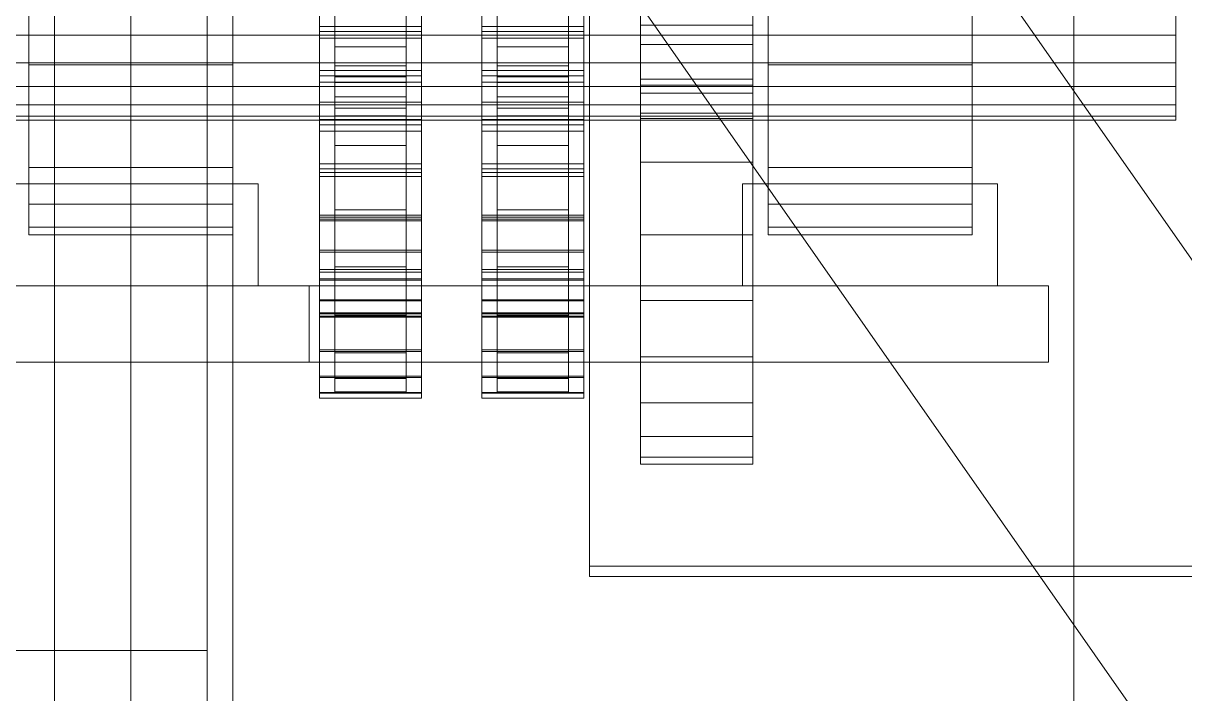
# Model space of a CAD drawing. Header units: millimetres. Extents: x -191664 to 191490, y -197311 to 10263.
# Drawn here: x 1393.9 to 1621.7, y -30208.5 to -30077 of the extents above; entities that cross this region are included whole.
import ezdxf

# ---------------------------------------------------------------- set-up
doc = ezdxf.new("R2010")
doc.units = ezdxf.units.MM
doc.layers.add('frontal_secador', color=7, linetype='Continuous', lineweight=0)
doc.layers.add('frontal_tolva', color=7, linetype='Continuous', lineweight=0)

msp = doc.modelspace()

# ---------------------------------------------------------------- linework, layer by layer
at = {"layer": 'frontal_secador', "color": 253, "true_color": 0xa6b3ba}
for p, q in [((1600, -31975), (1600, -29010)), ((1300, -30128.5), (1450, -30128.5)), ((1300, -30128.5), (1595, -30128.5)), ((1450, -30143.5), (1450, -30128.5)), ((1595, -30143.5), (1595, -30128.5)), ((1300, -30143.5), (1450, -30143.5)), ((1300, -30143.5), (1595, -30143.5))]:
    msp.add_line(p, q, dxfattribs=at)
at = {"layer": 'frontal_secador', "color": 254, "true_color": 0xd8e0dc}
msp.add_line((1400, -31335), (1400, -29065), dxfattribs=at)
at = {"layer": 'frontal_secador', "color": 253, "true_color": 0x9fadb2}
msp.add_line((1400, -30650), (1400, -29065), dxfattribs=at)
at = {"layer": 'frontal_secador', "color": 251, "true_color": 0x536a64}
for p, q in [((1400, -31350), (1400, -29100)), ((1400, -30625), (1400, -29605)), ((1430, -30625), (1430, -29605))]:
    msp.add_line(p, q, dxfattribs=at)
at = {"layer": 'frontal_secador', "color": 9, "true_color": 0xb8c6c1}
for p, q in [((1415, -30590), (1415, -29640)), ((1435, -30590), (1435, -29640))]:
    msp.add_line(p, q, dxfattribs=at)
at = {"layer": 'frontal_secador', "color": 55, "true_color": 0xb9a24b}
for p, q in [((1505, -30183.5), (1505, -29683.5)), ((1505, -30183.5), (1632, -30183.5)), ((1505, -30185.5), (1505, -30183.5)), ((1505, -30185.5), (1632, -30185.5))]:
    msp.add_line(p, q, dxfattribs=at)
at = {"layer": 'frontal_secador', "color": 8, "true_color": 0x657a85}
for p, q in [((1452, -30067.17), (1452, -30079.93)), ((1452, -30068.03), (1452, -30077.67)), ((1452, -30078.6), (1452, -30068.47)), ((1472, -30079.93), (1472, -30067.17)), ((1472, -30077.67), (1472, -30068.03)), ((1472, -30068.47), (1472, -30078.6)), ((1483.88, -30067.17), (1483.88, -30079.93)), ((1483.88, -30068.03), (1483.88, -30077.67)), ((1483.88, -30078.6), (1483.88, -30068.47)), ((1503.88, -30079.93), (1503.88, -30067.17)), ((1503.88, -30077.67), (1503.88, -30068.03)), ((1503.88, -30068.47), (1503.88, -30078.6)), ((1452, -30086.25), (1452, -30076.61)), ((1472, -30077.67), (1452, -30077.67)), ((1452, -30077.67), (1452, -30087.3)), ((1452, -30077.67), (1452, -30086.25)), ((1472, -30076.61), (1472, -30086.25)), ((1472, -30087.3), (1472, -30077.67)), ((1472, -30086.25), (1472, -30077.67)), ((1483.88, -30086.25), (1483.88, -30076.61)), ((1503.88, -30077.67), (1483.88, -30077.67)), ((1483.88, -30077.67), (1483.88, -30087.3)), ((1483.88, -30077.67), (1483.88, -30086.25)), ((1503.88, -30076.61), (1503.88, -30086.25)), ((1503.88, -30087.3), (1503.88, -30077.67)), ((1503.88, -30086.25), (1503.88, -30077.67)), ((1472, -30078.6), (1452, -30078.6)), ((1452, -30078.6), (1452, -30079.93)), ((1452, -30088.59), (1452, -30078.6)), ((1452, -30079.93), (1472, -30079.93)), ((1452, -30079.93), (1452, -30092.51)), ((1472, -30079.93), (1472, -30078.6)), ((1472, -30078.6), (1472, -30088.59)), ((1472, -30092.51), (1472, -30079.93)), ((1503.88, -30078.6), (1483.88, -30078.6)), ((1483.88, -30078.6), (1483.88, -30079.93)), ((1483.88, -30088.59), (1483.88, -30078.6)), ((1483.88, -30079.93), (1503.88, -30079.93)), ((1483.88, -30079.93), (1483.88, -30092.51)), ((1503.88, -30079.93), (1503.88, -30078.6)), ((1503.88, -30078.6), (1503.88, -30088.59)), ((1503.88, -30092.51), (1503.88, -30079.93)), ((1452, -30095.89), (1452, -30086.25)), ((1452, -30086.25), (1472, -30086.25)), ((1472, -30087.3), (1452, -30087.3)), ((1452, -30087.3), (1452, -30096.94)), ((1452, -30087.3), (1452, -30095.89)), ((1472, -30086.25), (1472, -30095.89)), ((1472, -30096.94), (1472, -30087.3)), ((1472, -30095.89), (1472, -30087.3)), ((1483.88, -30095.89), (1483.88, -30086.25)), ((1483.88, -30086.25), (1503.88, -30086.25)), ((1503.88, -30087.3), (1483.88, -30087.3)), ((1483.88, -30087.3), (1483.88, -30096.94)), ((1483.88, -30087.3), (1483.88, -30095.89)), ((1503.88, -30086.25), (1503.88, -30095.89)), ((1503.88, -30096.94), (1503.88, -30087.3)), ((1503.88, -30095.89), (1503.88, -30087.3)), ((1472, -30088.59), (1452, -30088.59)), ((1452, -30088.59), (1452, -30092.51)), ((1452, -30098.17), (1452, -30088.59)), ((1472, -30092.51), (1472, -30088.59)), ((1472, -30088.59), (1472, -30098.17)), ((1503.88, -30088.59), (1483.88, -30088.59)), ((1483.88, -30088.59), (1483.88, -30092.51)), ((1483.88, -30098.17), (1483.88, -30088.59)), ((1503.88, -30092.51), (1503.88, -30088.59)), ((1503.88, -30088.59), (1503.88, -30098.17)), ((1452, -30092.51), (1472, -30092.51)), ((1452, -30092.51), (1452, -30104.57)), ((1472, -30104.57), (1472, -30092.51)), ((1483.88, -30092.51), (1503.88, -30092.51)), ((1483.88, -30092.51), (1483.88, -30104.57)), ((1503.88, -30104.57), (1503.88, -30092.51)), ((1452, -30105.53), (1452, -30095.89)), ((1452, -30095.89), (1472, -30095.89)), ((1472, -30095.89), (1472, -30105.53)), ((1483.88, -30105.53), (1483.88, -30095.89)), ((1483.88, -30095.89), (1503.88, -30095.89)), ((1503.88, -30095.89), (1503.88, -30105.53)), ((1472, -30096.94), (1452, -30096.94)), ((1452, -30096.94), (1452, -30106.31)), ((1452, -30096.94), (1452, -30105.53)), ((1472, -30098.17), (1452, -30098.17)), ((1452, -30098.17), (1452, -30104.57)), ((1452, -30107.07), (1452, -30098.17)), ((1472, -30106.31), (1472, -30096.94)), ((1472, -30105.53), (1472, -30096.94)), ((1472, -30104.57), (1472, -30098.17)), ((1472, -30098.17), (1472, -30107.07)), ((1503.88, -30096.94), (1483.88, -30096.94)), ((1483.88, -30096.94), (1483.88, -30106.31)), ((1483.88, -30096.94), (1483.88, -30105.53)), ((1503.88, -30098.17), (1483.88, -30098.17)), ((1483.88, -30098.17), (1483.88, -30104.57)), ((1483.88, -30107.07), (1483.88, -30098.17)), ((1503.88, -30106.31), (1503.88, -30096.94)), ((1503.88, -30105.53), (1503.88, -30096.94)), ((1503.88, -30104.57), (1503.88, -30098.17)), ((1503.88, -30098.17), (1503.88, -30107.07)), ((1452, -30104.57), (1472, -30104.57)), ((1452, -30104.57), (1452, -30115.78)), ((1452, -30115.44), (1452, -30105.53)), ((1452, -30105.53), (1472, -30105.53)), ((1472, -30115.78), (1472, -30104.57)), ((1472, -30105.53), (1472, -30115.44)), ((1483.88, -30104.57), (1503.88, -30104.57)), ((1483.88, -30104.57), (1483.88, -30115.78)), ((1483.88, -30115.44), (1483.88, -30105.53)), ((1483.88, -30105.53), (1503.88, -30105.53)), ((1503.88, -30115.78), (1503.88, -30104.57)), ((1503.88, -30105.53), (1503.88, -30115.44)), ((1472, -30106.31), (1452, -30106.31)), ((1452, -30106.31), (1452, -30114.62)), ((1452, -30106.31), (1452, -30115.44)), ((1472, -30107.07), (1452, -30107.07)), ((1452, -30107.07), (1452, -30115.78)), ((1452, -30115.05), (1452, -30107.07)), ((1472, -30114.62), (1472, -30106.31)), ((1472, -30115.44), (1472, -30106.31)), ((1472, -30115.78), (1472, -30107.07)), ((1472, -30107.07), (1472, -30115.05)), ((1503.88, -30106.31), (1483.88, -30106.31)), ((1483.88, -30106.31), (1483.88, -30114.62)), ((1483.88, -30106.31), (1483.88, -30115.44)), ((1503.88, -30107.07), (1483.88, -30107.07)), ((1483.88, -30107.07), (1483.88, -30115.78)), ((1483.88, -30115.05), (1483.88, -30107.07)), ((1503.88, -30114.62), (1503.88, -30106.31)), ((1503.88, -30115.44), (1503.88, -30106.31)), ((1503.88, -30115.78), (1503.88, -30107.07)), ((1503.88, -30107.07), (1503.88, -30115.05)), ((1472, -30114.62), (1452, -30114.62)), ((1452, -30114.62), (1452, -30121.53)), ((1452, -30114.62), (1452, -30125.29)), ((1472, -30121.53), (1472, -30114.62)), ((1472, -30125.29), (1472, -30114.62)), ((1503.88, -30114.62), (1483.88, -30114.62)), ((1483.88, -30114.62), (1483.88, -30121.53)), ((1483.88, -30114.62), (1483.88, -30125.29)), ((1503.88, -30121.53), (1503.88, -30114.62)), ((1503.88, -30125.29), (1503.88, -30114.62)), ((1472, -30115.05), (1452, -30115.05)), ((1452, -30115.05), (1452, -30125.83)), ((1452, -30121.89), (1452, -30115.05)), ((1452, -30125.29), (1452, -30115.44)), ((1452, -30115.44), (1472, -30115.44)), ((1452, -30115.78), (1472, -30115.78)), ((1452, -30115.78), (1452, -30125.83)), ((1472, -30125.83), (1472, -30115.05)), ((1472, -30115.05), (1472, -30121.89)), ((1472, -30115.44), (1472, -30125.29)), ((1472, -30125.83), (1472, -30115.78)), ((1503.88, -30115.05), (1483.88, -30115.05)), ((1483.88, -30115.05), (1483.88, -30125.83)), ((1483.88, -30121.89), (1483.88, -30115.05)), ((1483.88, -30125.29), (1483.88, -30115.44)), ((1483.88, -30115.44), (1503.88, -30115.44)), ((1483.88, -30115.78), (1503.88, -30115.78)), ((1483.88, -30115.78), (1483.88, -30125.83)), ((1503.88, -30125.83), (1503.88, -30115.05)), ((1503.88, -30115.05), (1503.88, -30121.89)), ((1503.88, -30115.44), (1503.88, -30125.29)), ((1503.88, -30125.83), (1503.88, -30115.78)), ((1472, -30121.53), (1452, -30121.53)), ((1452, -30121.53), (1452, -30127.12)), ((1452, -30121.53), (1452, -30134)), ((1472, -30127.12), (1472, -30121.53)), ((1472, -30134), (1472, -30121.53)), ((1503.88, -30121.53), (1483.88, -30121.53)), ((1483.88, -30121.53), (1483.88, -30127.12)), ((1483.88, -30121.53), (1483.88, -30134)), ((1503.88, -30127.12), (1503.88, -30121.53)), ((1503.88, -30134), (1503.88, -30121.53)), ((1472, -30121.89), (1452, -30121.89)), ((1452, -30121.89), (1452, -30134.45)), ((1452, -30127.4), (1452, -30121.89)), ((1472, -30134.45), (1472, -30121.89)), ((1472, -30121.89), (1472, -30127.4)), ((1503.88, -30121.89), (1483.88, -30121.89)), ((1483.88, -30121.89), (1483.88, -30134.45)), ((1483.88, -30127.4), (1483.88, -30121.89)), ((1503.88, -30134.45), (1503.88, -30121.89)), ((1503.88, -30121.89), (1503.88, -30127.4)), ((1452, -30134), (1452, -30125.29)), ((1452, -30125.29), (1472, -30125.29)), ((1452, -30125.83), (1472, -30125.83)), ((1452, -30125.83), (1452, -30134.45)), ((1472, -30125.29), (1472, -30134)), ((1472, -30134.45), (1472, -30125.83)), ((1483.88, -30134), (1483.88, -30125.29)), ((1483.88, -30125.29), (1503.88, -30125.29)), ((1483.88, -30125.83), (1503.88, -30125.83)), ((1483.88, -30125.83), (1483.88, -30134.45)), ((1503.88, -30125.29), (1503.88, -30134)), ((1503.88, -30134.45), (1503.88, -30125.83)), ((1472, -30127.12), (1452, -30127.12)), ((1452, -30127.12), (1452, -30131.25)), ((1452, -30127.12), (1452, -30141.04)), ((1472, -30127.4), (1452, -30127.4)), ((1452, -30127.4), (1452, -30141.39)), ((1452, -30131.44), (1452, -30127.4)), ((1472, -30131.25), (1472, -30127.12)), ((1472, -30141.04), (1472, -30127.12)), ((1472, -30141.39), (1472, -30127.4)), ((1472, -30127.4), (1472, -30131.44)), ((1503.88, -30127.12), (1483.88, -30127.12)), ((1483.88, -30127.12), (1483.88, -30131.25)), ((1483.88, -30127.12), (1483.88, -30141.04)), ((1503.88, -30127.4), (1483.88, -30127.4)), ((1483.88, -30127.4), (1483.88, -30141.39)), ((1483.88, -30131.44), (1483.88, -30127.4)), ((1503.88, -30131.25), (1503.88, -30127.12)), ((1503.88, -30141.04), (1503.88, -30127.12)), ((1503.88, -30141.39), (1503.88, -30127.4)), ((1503.88, -30127.4), (1503.88, -30131.44)), ((1472, -30131.25), (1452, -30131.25)), ((1452, -30131.25), (1452, -30133.79)), ((1452, -30131.25), (1452, -30146.24)), ((1472, -30131.44), (1452, -30131.44)), ((1452, -30131.44), (1452, -30146.48)), ((1452, -30133.88), (1452, -30131.44)), ((1472, -30133.79), (1472, -30131.25)), ((1472, -30146.24), (1472, -30131.25)), ((1472, -30146.48), (1472, -30131.44)), ((1472, -30131.44), (1472, -30133.88)), ((1503.88, -30131.25), (1483.88, -30131.25)), ((1483.88, -30131.25), (1483.88, -30133.79)), ((1483.88, -30131.25), (1483.88, -30146.24)), ((1503.88, -30131.44), (1483.88, -30131.44)), ((1483.88, -30131.44), (1483.88, -30146.48)), ((1483.88, -30133.88), (1483.88, -30131.44)), ((1503.88, -30133.79), (1503.88, -30131.25)), ((1503.88, -30146.24), (1503.88, -30131.25)), ((1503.88, -30146.48), (1503.88, -30131.44)), ((1503.88, -30131.44), (1503.88, -30133.88)), ((1472, -30133.79), (1452, -30133.79)), ((1452, -30133.79), (1452, -30134.68)), ((1452, -30133.79), (1452, -30149.44)), ((1472, -30133.88), (1452, -30133.88)), ((1452, -30133.88), (1452, -30149.56)), ((1452, -30134.68), (1452, -30133.88)), ((1452, -30141.04), (1452, -30134)), ((1452, -30134), (1472, -30134)), ((1452, -30134.45), (1472, -30134.45)), ((1452, -30134.45), (1452, -30141.39)), ((1472, -30134.68), (1452, -30134.68)), ((1452, -30134.68), (1452, -30150.55)), ((1472, -30134.68), (1472, -30133.79)), ((1472, -30149.44), (1472, -30133.79)), ((1472, -30149.56), (1472, -30133.88)), ((1472, -30133.88), (1472, -30134.68)), ((1472, -30134), (1472, -30141.04)), ((1472, -30141.39), (1472, -30134.45)), ((1472, -30150.55), (1472, -30134.68)), ((1503.88, -30133.79), (1483.88, -30133.79)), ((1483.88, -30133.79), (1483.88, -30134.68)), ((1483.88, -30133.79), (1483.88, -30149.44)), ((1503.88, -30133.88), (1483.88, -30133.88)), ((1483.88, -30133.88), (1483.88, -30149.56)), ((1483.88, -30134.68), (1483.88, -30133.88)), ((1483.88, -30141.04), (1483.88, -30134)), ((1483.88, -30134), (1503.88, -30134)), ((1483.88, -30134.45), (1503.88, -30134.45)), ((1483.88, -30134.45), (1483.88, -30141.39)), ((1503.88, -30134.68), (1483.88, -30134.68)), ((1483.88, -30134.68), (1483.88, -30150.55)), ((1503.88, -30134.68), (1503.88, -30133.79)), ((1503.88, -30149.44), (1503.88, -30133.79)), ((1503.88, -30149.56), (1503.88, -30133.88)), ((1503.88, -30133.88), (1503.88, -30134.68)), ((1503.88, -30134), (1503.88, -30141.04)), ((1503.88, -30141.39), (1503.88, -30134.45)), ((1503.88, -30150.55), (1503.88, -30134.68)), ((1452, -30146.24), (1452, -30141.04)), ((1452, -30141.04), (1472, -30141.04)), ((1452, -30141.39), (1472, -30141.39)), ((1452, -30141.39), (1452, -30146.48)), ((1472, -30141.04), (1472, -30146.24)), ((1472, -30146.48), (1472, -30141.39)), ((1483.88, -30146.24), (1483.88, -30141.04)), ((1483.88, -30141.04), (1503.88, -30141.04)), ((1483.88, -30141.39), (1503.88, -30141.39)), ((1483.88, -30141.39), (1483.88, -30146.48)), ((1503.88, -30141.04), (1503.88, -30146.24)), ((1503.88, -30146.48), (1503.88, -30141.39)), ((1452, -30149.44), (1452, -30146.24)), ((1452, -30146.24), (1472, -30146.24)), ((1452, -30146.48), (1472, -30146.48)), ((1452, -30146.48), (1452, -30149.56)), ((1472, -30146.24), (1472, -30149.44)), ((1472, -30149.56), (1472, -30146.48)), ((1483.88, -30149.44), (1483.88, -30146.24)), ((1483.88, -30146.24), (1503.88, -30146.24)), ((1483.88, -30146.48), (1503.88, -30146.48)), ((1483.88, -30146.48), (1483.88, -30149.56)), ((1503.88, -30146.24), (1503.88, -30149.44)), ((1503.88, -30149.56), (1503.88, -30146.48)), ((1452, -30150.55), (1452, -30149.44)), ((1452, -30149.44), (1472, -30149.44)), ((1452, -30149.56), (1472, -30149.56)), ((1452, -30149.56), (1452, -30150.55)), ((1452, -30150.55), (1472, -30150.55)), ((1472, -30149.44), (1472, -30150.55)), ((1472, -30150.55), (1472, -30149.56)), ((1483.88, -30150.55), (1483.88, -30149.44)), ((1483.88, -30149.44), (1503.88, -30149.44)), ((1483.88, -30149.56), (1503.88, -30149.56)), ((1483.88, -30149.56), (1483.88, -30150.55)), ((1483.88, -30150.55), (1503.88, -30150.55)), ((1503.88, -30149.44), (1503.88, -30150.55)), ((1503.88, -30150.55), (1503.88, -30149.56))]:
    msp.add_line(p, q, dxfattribs=at)
at = {"layer": 'frontal_secador', "color": 129, "true_color": 0x304542}
for p, q in [((1430, -30200), (1430, -30070)), ((1375, -30200), (1430, -30200))]:
    msp.add_line(p, q, dxfattribs=at)
at = {"layer": 'frontal_secador', "color": 252, "true_color": 0x8ba19a}
for p, q in [((1395, -30073.5), (1395, -30085.15)), ((1395, -30079.32), (1395, -30073.5)), ((1435, -30085.15), (1435, -30073.5)), ((1435, -30073.5), (1435, -30079.32)), ((1455, -30073.5), (1455, -30087.49)), ((1455, -30077.63), (1455, -30073.5)), ((1469, -30087.49), (1469, -30073.5)), ((1469, -30073.5), (1469, -30077.63)), ((1486.88, -30073.5), (1486.88, -30087.49)), ((1486.88, -30077.63), (1486.88, -30073.5)), ((1500.88, -30087.49), (1500.88, -30073.5)), ((1500.88, -30073.5), (1500.88, -30077.63)), ((1515, -30073.5), (1515, -30089.13)), ((1515, -30077.41), (1515, -30073.5)), ((1537, -30089.13), (1537, -30073.5)), ((1537, -30073.5), (1537, -30077.41)), ((1540, -30073.5), (1540, -30085.15)), ((1540, -30079.32), (1540, -30073.5)), ((1580, -30085.15), (1580, -30073.5)), ((1580, -30073.5), (1580, -30079.32)), ((1469, -30077.63), (1455, -30077.63)), ((1455, -30077.63), (1455, -30087.49)), ((1455, -30081.63), (1455, -30077.63)), ((1469, -30087.49), (1469, -30077.63)), ((1469, -30077.63), (1469, -30081.63)), ((1500.88, -30077.63), (1486.88, -30077.63)), ((1486.88, -30077.63), (1486.88, -30087.49)), ((1486.88, -30081.63), (1486.88, -30077.63)), ((1500.88, -30087.49), (1500.88, -30077.63)), ((1500.88, -30077.63), (1500.88, -30081.63)), ((1537, -30077.41), (1515, -30077.41)), ((1515, -30077.41), (1515, -30089.13)), ((1515, -30081.2), (1515, -30077.41)), ((1537, -30089.13), (1537, -30077.41)), ((1537, -30077.41), (1537, -30081.2)), ((1435, -30079.32), (1395, -30079.32)), ((1395, -30079.32), (1395, -30085.15)), ((1395, -30084.75), (1395, -30079.32)), ((1435, -30085.15), (1435, -30079.32)), ((1435, -30079.32), (1435, -30084.75)), ((1580, -30079.32), (1540, -30079.32)), ((1540, -30079.32), (1540, -30085.15)), ((1540, -30084.75), (1540, -30079.32)), ((1580, -30085.15), (1580, -30079.32)), ((1580, -30079.32), (1580, -30084.75)), ((1469, -30081.63), (1455, -30081.63)), ((1455, -30081.63), (1455, -30101)), ((1455, -30085.34), (1455, -30081.63)), ((1469, -30101), (1469, -30081.63)), ((1469, -30081.63), (1469, -30085.34)), ((1500.88, -30081.63), (1486.88, -30081.63)), ((1486.88, -30081.63), (1486.88, -30101)), ((1486.88, -30085.34), (1486.88, -30081.63)), ((1500.88, -30101), (1500.88, -30081.63)), ((1500.88, -30081.63), (1500.88, -30085.34)), ((1537, -30081.2), (1515, -30081.2)), ((1515, -30081.2), (1515, -30104.28)), ((1515, -30084.75), (1515, -30081.2)), ((1537, -30104.28), (1537, -30081.2)), ((1537, -30081.2), (1537, -30084.75)), ((1435, -30084.75), (1395, -30084.75)), ((1395, -30084.75), (1395, -30096)), ((1395, -30089.41), (1395, -30084.75)), ((1395, -30085.15), (1435, -30085.15)), ((1395, -30085.15), (1395, -30096)), ((1435, -30096), (1435, -30084.75)), ((1435, -30084.75), (1435, -30089.41)), ((1435, -30096), (1435, -30085.15)), ((1469, -30085.34), (1455, -30085.34)), ((1455, -30085.34), (1455, -30113.57)), ((1455, -30088.66), (1455, -30085.34)), ((1469, -30113.57), (1469, -30085.34)), ((1469, -30085.34), (1469, -30088.66)), ((1500.88, -30085.34), (1486.88, -30085.34)), ((1486.88, -30085.34), (1486.88, -30113.57)), ((1486.88, -30088.66), (1486.88, -30085.34)), ((1500.88, -30113.57), (1500.88, -30085.34)), ((1500.88, -30085.34), (1500.88, -30088.66)), ((1537, -30084.75), (1515, -30084.75)), ((1515, -30084.75), (1515, -30118.5)), ((1515, -30087.96), (1515, -30084.75)), ((1537, -30118.5), (1537, -30084.75)), ((1537, -30084.75), (1537, -30087.96)), ((1580, -30084.75), (1540, -30084.75)), ((1540, -30084.75), (1540, -30096)), ((1540, -30089.41), (1540, -30084.75)), ((1540, -30085.15), (1580, -30085.15)), ((1540, -30085.15), (1540, -30096)), ((1580, -30096), (1580, -30084.75)), ((1580, -30084.75), (1580, -30089.41)), ((1580, -30096), (1580, -30085.15)), ((1455, -30087.49), (1469, -30087.49)), ((1455, -30087.49), (1455, -30101)), ((1469, -30101), (1469, -30087.49)), ((1486.88, -30087.49), (1500.88, -30087.49)), ((1486.88, -30087.49), (1486.88, -30101)), ((1500.88, -30101), (1500.88, -30087.49)), ((1435, -30089.41), (1395, -30089.41)), ((1395, -30089.41), (1395, -30105.32)), ((1395, -30092.99), (1395, -30089.41)), ((1435, -30105.32), (1435, -30089.41)), ((1435, -30089.41), (1435, -30092.99)), ((1469, -30088.66), (1455, -30088.66)), ((1455, -30088.66), (1455, -30124.78)), ((1455, -30091.46), (1455, -30088.66)), ((1469, -30124.78), (1469, -30088.66)), ((1469, -30088.66), (1469, -30091.46)), ((1500.88, -30088.66), (1486.88, -30088.66)), ((1486.88, -30088.66), (1486.88, -30124.78)), ((1486.88, -30091.46), (1486.88, -30088.66)), ((1500.88, -30124.78), (1500.88, -30088.66)), ((1500.88, -30088.66), (1500.88, -30091.46)), ((1537, -30087.96), (1515, -30087.96)), ((1515, -30087.96), (1515, -30131.35)), ((1515, -30090.74), (1515, -30087.96)), ((1515, -30089.13), (1537, -30089.13)), ((1515, -30089.13), (1515, -30104.28)), ((1537, -30131.35), (1537, -30087.96)), ((1537, -30087.96), (1537, -30090.74)), ((1537, -30104.28), (1537, -30089.13)), ((1580, -30089.41), (1540, -30089.41)), ((1540, -30089.41), (1540, -30105.32)), ((1540, -30092.99), (1540, -30089.41)), ((1580, -30105.32), (1580, -30089.41)), ((1580, -30089.41), (1580, -30092.99)), ((1469, -30091.46), (1455, -30091.46)), ((1455, -30091.46), (1455, -30134.24)), ((1455, -30093.64), (1455, -30091.46)), ((1469, -30134.24), (1469, -30091.46)), ((1469, -30091.46), (1469, -30093.64)), ((1500.88, -30091.46), (1486.88, -30091.46)), ((1486.88, -30091.46), (1486.88, -30134.24)), ((1486.88, -30093.64), (1486.88, -30091.46)), ((1500.88, -30134.24), (1500.88, -30091.46)), ((1500.88, -30091.46), (1500.88, -30093.64)), ((1537, -30090.74), (1515, -30090.74)), ((1515, -30090.74), (1515, -30142.44)), ((1515, -30092.99), (1515, -30090.74)), ((1537, -30142.44), (1537, -30090.74)), ((1537, -30090.74), (1537, -30092.99)), ((1435, -30092.99), (1395, -30092.99)), ((1395, -30092.99), (1395, -30112.47)), ((1395, -30095.23), (1395, -30092.99)), ((1435, -30112.47), (1435, -30092.99)), ((1435, -30092.99), (1435, -30095.23)), ((1469, -30093.64), (1455, -30093.64)), ((1455, -30093.64), (1455, -30141.64)), ((1455, -30095.14), (1455, -30093.64)), ((1469, -30141.64), (1469, -30093.64)), ((1469, -30093.64), (1469, -30095.14)), ((1500.88, -30093.64), (1486.88, -30093.64)), ((1486.88, -30093.64), (1486.88, -30141.64)), ((1486.88, -30095.14), (1486.88, -30093.64)), ((1500.88, -30141.64), (1500.88, -30093.64)), ((1500.88, -30093.64), (1500.88, -30095.14)), ((1537, -30092.99), (1515, -30092.99)), ((1515, -30092.99), (1515, -30151.44)), ((1515, -30094.64), (1515, -30092.99)), ((1537, -30151.44), (1537, -30092.99)), ((1537, -30092.99), (1537, -30094.64)), ((1580, -30092.99), (1540, -30092.99)), ((1540, -30092.99), (1540, -30112.47)), ((1540, -30095.23), (1540, -30092.99)), ((1580, -30112.47), (1580, -30092.99)), ((1580, -30092.99), (1580, -30095.23)), ((1435, -30095.23), (1395, -30095.23)), ((1395, -30095.23), (1395, -30116.97)), ((1395, -30096), (1395, -30095.23)), ((1395, -30096), (1435, -30096)), ((1395, -30096), (1395, -30105.32)), ((1395, -30096), (1395, -30118.5)), ((1435, -30116.97), (1435, -30095.23)), ((1435, -30095.23), (1435, -30096)), ((1435, -30105.32), (1435, -30096)), ((1435, -30118.5), (1435, -30096)), ((1469, -30095.14), (1455, -30095.14)), ((1455, -30095.14), (1455, -30146.71)), ((1455, -30095.9), (1455, -30095.14)), ((1469, -30095.9), (1455, -30095.9)), ((1455, -30095.9), (1455, -30149.29)), ((1469, -30146.71), (1469, -30095.14)), ((1469, -30095.14), (1469, -30095.9)), ((1469, -30149.29), (1469, -30095.9)), ((1500.88, -30095.14), (1486.88, -30095.14)), ((1486.88, -30095.14), (1486.88, -30146.71)), ((1486.88, -30095.9), (1486.88, -30095.14)), ((1500.88, -30095.9), (1486.88, -30095.9)), ((1486.88, -30095.9), (1486.88, -30149.29)), ((1500.88, -30146.71), (1500.88, -30095.14)), ((1500.88, -30095.14), (1500.88, -30095.9)), ((1500.88, -30149.29), (1500.88, -30095.9)), ((1537, -30094.64), (1515, -30094.64)), ((1515, -30094.64), (1515, -30158.07)), ((1515, -30095.66), (1515, -30094.64)), ((1537, -30095.66), (1515, -30095.66)), ((1515, -30095.66), (1515, -30162.13)), ((1515, -30096), (1515, -30095.66)), ((1537, -30096), (1515, -30096)), ((1515, -30096), (1515, -30163.5)), ((1537, -30158.07), (1537, -30094.64)), ((1537, -30094.64), (1537, -30095.66)), ((1537, -30162.13), (1537, -30095.66)), ((1537, -30095.66), (1537, -30096)), ((1537, -30163.5), (1537, -30096)), ((1580, -30095.23), (1540, -30095.23)), ((1540, -30095.23), (1540, -30116.97)), ((1540, -30096), (1540, -30095.23)), ((1540, -30096), (1580, -30096)), ((1540, -30096), (1540, -30105.32)), ((1540, -30096), (1540, -30118.5)), ((1580, -30116.97), (1580, -30095.23)), ((1580, -30095.23), (1580, -30096)), ((1580, -30105.32), (1580, -30096)), ((1580, -30118.5), (1580, -30096)), ((1455, -30101), (1469, -30101)), ((1455, -30101), (1455, -30113.57)), ((1469, -30113.57), (1469, -30101)), ((1486.88, -30101), (1500.88, -30101)), ((1486.88, -30101), (1486.88, -30113.57)), ((1500.88, -30113.57), (1500.88, -30101)), ((1395, -30105.32), (1435, -30105.32)), ((1395, -30105.32), (1395, -30112.47)), ((1435, -30112.47), (1435, -30105.32)), ((1515, -30104.28), (1537, -30104.28)), ((1515, -30104.28), (1515, -30118.5)), ((1537, -30118.5), (1537, -30104.28)), ((1540, -30105.32), (1580, -30105.32)), ((1540, -30105.32), (1540, -30112.47)), ((1580, -30112.47), (1580, -30105.32)), ((1395, -30112.47), (1435, -30112.47)), ((1395, -30112.47), (1395, -30116.97)), ((1435, -30116.97), (1435, -30112.47)), ((1540, -30112.47), (1580, -30112.47)), ((1540, -30112.47), (1540, -30116.97)), ((1580, -30116.97), (1580, -30112.47)), ((1455, -30113.57), (1469, -30113.57)), ((1455, -30113.57), (1455, -30124.78)), ((1469, -30124.78), (1469, -30113.57)), ((1486.88, -30113.57), (1500.88, -30113.57)), ((1486.88, -30113.57), (1486.88, -30124.78)), ((1500.88, -30124.78), (1500.88, -30113.57)), ((1395, -30116.97), (1435, -30116.97)), ((1395, -30116.97), (1395, -30118.5)), ((1435, -30118.5), (1435, -30116.97)), ((1540, -30116.97), (1580, -30116.97)), ((1540, -30116.97), (1540, -30118.5)), ((1580, -30118.5), (1580, -30116.97)), ((1395, -30118.5), (1435, -30118.5)), ((1515, -30118.5), (1537, -30118.5)), ((1515, -30118.5), (1515, -30131.35)), ((1537, -30131.35), (1537, -30118.5)), ((1540, -30118.5), (1580, -30118.5)), ((1455, -30124.78), (1469, -30124.78)), ((1455, -30124.78), (1455, -30134.24)), ((1469, -30134.24), (1469, -30124.78)), ((1486.88, -30124.78), (1500.88, -30124.78)), ((1486.88, -30124.78), (1486.88, -30134.24)), ((1500.88, -30134.24), (1500.88, -30124.78)), ((1515, -30131.35), (1537, -30131.35)), ((1515, -30131.35), (1515, -30142.44)), ((1537, -30142.44), (1537, -30131.35)), ((1455, -30134.24), (1469, -30134.24)), ((1455, -30134.24), (1455, -30141.64)), ((1469, -30141.64), (1469, -30134.24)), ((1486.88, -30134.24), (1500.88, -30134.24)), ((1486.88, -30134.24), (1486.88, -30141.64)), ((1500.88, -30141.64), (1500.88, -30134.24)), ((1455, -30141.64), (1469, -30141.64)), ((1455, -30141.64), (1455, -30146.71)), ((1469, -30146.71), (1469, -30141.64)), ((1486.88, -30141.64), (1500.88, -30141.64)), ((1486.88, -30141.64), (1486.88, -30146.71)), ((1500.88, -30146.71), (1500.88, -30141.64)), ((1515, -30142.44), (1537, -30142.44)), ((1515, -30142.44), (1515, -30151.44)), ((1537, -30151.44), (1537, -30142.44)), ((1455, -30146.71), (1469, -30146.71)), ((1455, -30146.71), (1455, -30149.29)), ((1469, -30149.29), (1469, -30146.71)), ((1486.88, -30146.71), (1500.88, -30146.71)), ((1486.88, -30146.71), (1486.88, -30149.29)), ((1500.88, -30149.29), (1500.88, -30146.71)), ((1455, -30149.29), (1469, -30149.29)), ((1486.88, -30149.29), (1500.88, -30149.29)), ((1515, -30151.44), (1537, -30151.44)), ((1515, -30151.44), (1515, -30158.07)), ((1537, -30158.07), (1537, -30151.44)), ((1515, -30158.07), (1537, -30158.07)), ((1515, -30158.07), (1515, -30162.13)), ((1537, -30162.13), (1537, -30158.07)), ((1515, -30162.13), (1537, -30162.13)), ((1515, -30162.13), (1515, -30163.5)), ((1537, -30163.5), (1537, -30162.13)), ((1515, -30163.5), (1537, -30163.5))]:
    msp.add_line(p, q, dxfattribs=at)
at = {"layer": 'frontal_secador', "color": 9, "true_color": 0xbcc6c9}
for p, q in [((1620, -30079.32), (1620, -30073.5)), ((1620, -30079.32), (1360, -30079.32)), ((1620, -30079.32), (1620, -30084.75)), ((1620, -30084.75), (1360, -30084.75)), ((1620, -30084.75), (1620, -30089.41)), ((1620, -30089.41), (1360, -30089.41)), ((1620, -30089.41), (1620, -30092.99)), ((1620, -30092.99), (1360, -30092.99)), ((1620, -30092.99), (1620, -30095.23)), ((1620, -30095.23), (1360, -30095.23)), ((1620, -30096), (1360, -30096)), ((1620, -30095.23), (1620, -30096))]:
    msp.add_line(p, q, dxfattribs=at)
at = {"layer": 'frontal_secador', "color": 117, "true_color": 0x356c64}
for p, q in [((1390, -30108.5), (1440, -30108.5)), ((1440, -30128.5), (1440, -30108.5)), ((1535, -30108.5), (1585, -30108.5)), ((1535, -30128.5), (1535, -30108.5)), ((1585, -30128.5), (1585, -30108.5)), ((1390, -30128.5), (1440, -30128.5)), ((1535, -30128.5), (1585, -30128.5))]:
    msp.add_line(p, q, dxfattribs=at)
at = {"layer": 'frontal_tolva', "color": 156, "true_color": 0x164b78}
for p, q in [((1769.58, -30332.81), (722.58, -28835.81)), ((1720.42, -30367.19), (673.42, -28870.19))]:
    msp.add_line(p, q, dxfattribs=at)

doc.saveas('drawing.dxf')
